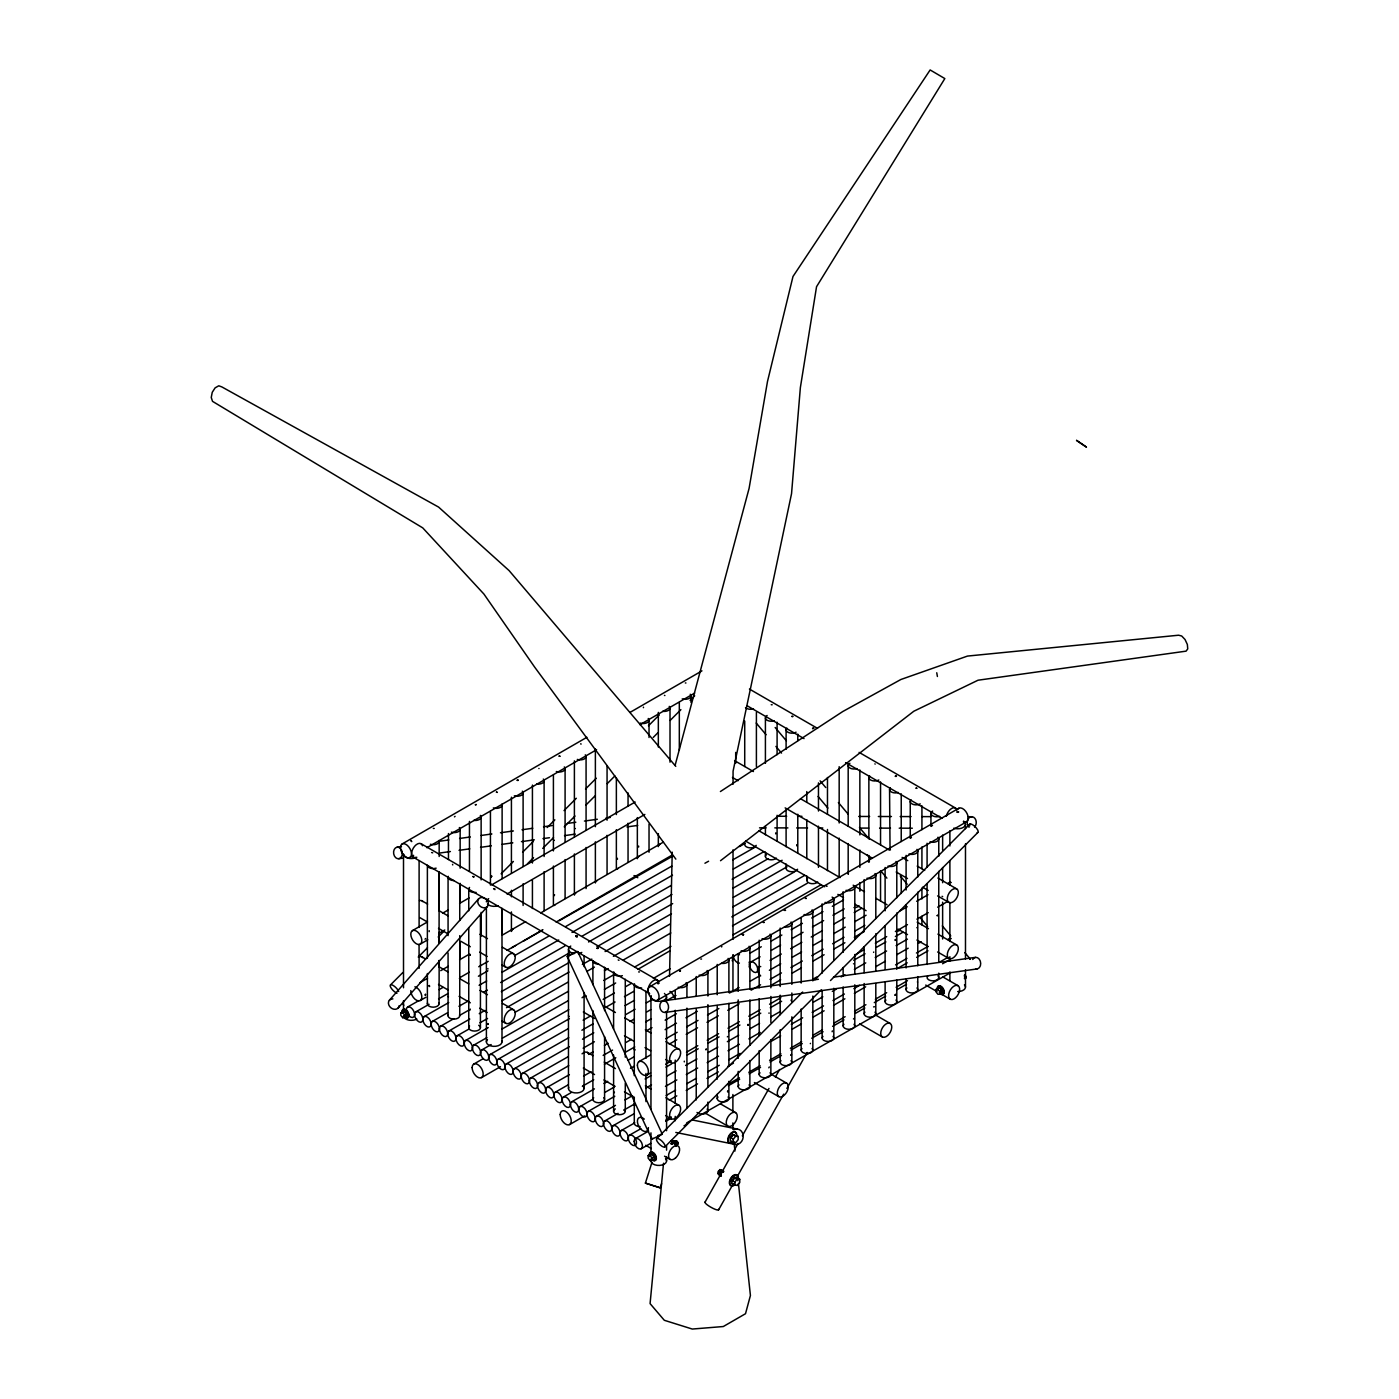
<?xml version="1.0" encoding="UTF-8"?>
<svg xmlns="http://www.w3.org/2000/svg" width="1399" height="1399" viewBox="0 0 1399 1399"><rect width="100%" height="100%" fill="white"/><g stroke="black" fill="none" stroke-linecap="round" stroke-linejoin="round"><path stroke-width="1.5" d="M732.884 1129.465L732.884 1122.907M732.884 1111.995L732.901 1094.508M732.954 991.821L732.971 954.678M732.989 939.394L733.024 849.805M733.059 784.262L733.076 771.164L791.537 493.707L800.368 387.575L816.544 286.708L944.832 78.571L930.143 69.95L792.988 276.495L767.491 381.49L749.095 488.356L675.14 765.236M669.526 976.24L672.219 852.148M663.528 1163.251L650.08 1303.606L664.315 1320.289L692.295 1329.05L723.3 1326.532L745.51 1313.713L750.424 1295.491L738.427 1183.397M425.681 938.519L425.051 939.201M425.156 995.231L425.488 994.147L425.471 995.161M491.679 876.176L491.014 877.156L491.766 876.229M554.336 840.414L554.196 840.222M554.476 895.098L553.847 895.78L554.529 894.783M575.216 828.523L575.356 828.593M617.466 859.196L617.274 858.234M638.626 847.042L638.626 846.063M664.77 993.902L664.49 993.43M684.303 1061.176L684.303 1061.876M706.023 1049.215L705.848 1049.757M727.358 1036.851L727.655 1036.519M727.567 1091.098L727.655 1091.989M727.952 1091.412L727.742 1091.22M748.413 1024.733L748.01 1025.345M769.03 1013.313L769.03 1012.928M768.82 1067.804L769.275 1066.965M791.397 1055.196L791.397 1054.321L790.767 1055.248M810.353 1043.654L810.406 1043.374M832.353 1030.906L832.125 1031.728M853.46 1018.962L854.369 1018.402M873.588 952.369L873.728 952.019M874.497 1006.738L873.588 1006.913M895.255 939.708L895.622 939.953M894.958 995.214L895.64 994.234L895.255 995.196M916.817 927.712L917.394 927.554M917.552 982.081L917.359 981.941M937.19 915.803L938.029 915.191L937.173 915.471M429.178 931.629L429.178 930.685M428.863 985.77L429.58 986.54L429.371 985.473M448.484 996.857L447.96 996.455M470.169 955.202L469.977 954.275L470.081 955.255M470.081 1010.043L470.274 1009.099M487.954 969L487.901 968.598M487.709 1023.561L487.709 1024.348M568.396 1015.814L569.131 1016.583M634.936 1050.107L634.779 1049.337M634.062 1104.248L634.464 1104.86M634.656 1104.685L634.989 1104.808M775.728 833.891L775.711 832.877M796.87 845.013L796.958 845.975L796.94 844.961M942.664 896.637L942.069 896.322M673.933 1142.721L675.665 1141.951L676.434 1144.469M674.703 1142.004L674.738 1143.053M674.965 1142.913C678.358 1137.737 676.854 1148.387 677.641 1142.214C672.692 1137.335 679.687 1146.673 676.696 1142.756M677.431 1143.63L676.521 1144.469M965.083 977.551L964.645 978.216A1.976 1.137 60 0 0 964.645 974.876M965.485 977.586L965.03 975.313M411.009 840.624L411.708 841.621L411.009 840.537M475.328 804.792L476.359 804.547L475.45 804.74M472.914 876.718L474.034 876.893M496.435 792.114L497.344 792.429L496.435 792.026M518.26 780.03L517.21 780.03M518.155 780.45L517.14 780.397M494.791 888.75L493.602 888.662L494.931 889.624M539.017 768.488L538.877 768.523M560.23 756.247L559.18 756.247M559.478 756.142L559.093 755.985M576.021 936.053L576.44 935.616M576.266 936.858L576.703 935.704M577.28 937.015L576.808 935.774M643.418 707.684L643.488 707.177M598.247 948.382L597.058 948.4L598.195 948.12M664.892 695.53L664.455 695.39M618.201 959.906L618.953 960.344M685.318 682.974L685.93 682.974M639.483 971.938L638.626 971.938M657.845 983.619L658.492 983.567M658.964 983.34L657.845 983.514M771.234 704.711L772.178 704.781M721.569 946.948L721.867 946.563M791.834 716.48L793.041 716.48L791.834 716.375M742.397 934.672L743.499 934.41M743.271 934.882L743.568 934.672M764.186 922.396L763.382 922.273M763.784 922.571L763.382 922.378M813.431 728.022L812.557 728.512L813.711 728.232M784.349 910.347L785.556 910.347L784.349 910.259M826.407 886.284L827.141 886.197M848.179 874.008L848.179 843.58M868.866 855.541L869.076 861.784M895.377 776.375L896.427 776.375M895.325 776.113L896.322 775.955M890.463 849.858L889.309 849.858M916.17 788.406L916.415 788.057M917.027 788.302L916.065 787.987M911.291 837.302L910.574 837.861L911.449 837.459M931.262 825.445L932.468 825.532L931.262 825.532M957.091 811.945L958.577 811.945L957.371 811.735M957.983 811.735L957.161 812.224M957.983 812.434L958.56 811.962M406.427 1014.782L405.08 1012.264M942.017 991.157L940.723 988.603M964.593 977.936L965.695 976.397M791.082 1000.635L791.257 999.848M853.495 963.771L853.582 963.824M963.684 821.056L963.386 821.825M661.587 1183.676L660.258 1187.838L645.394 1183.117L651.986 1162.289M732.219 960.798L733.548 956.636M634.202 1049.18L634.464 1050.054M673.776 1142.633L675.437 1142.091L676.486 1144.172A1.976 1.137 60 0 0 678.025 1143.455A1.976 1.137 60 0 0 676.504 1140.954A1.976 1.137 60 0 0 675.227 1142.109L674.895 1142.056M704.991 1202.213L738.06 1143.42M742.327 1135.848L768.978 1088.439M775.378 1077.055L779.645 1069.483M718.631 1209.803L732.499 1185.145M736.713 1177.503L739.756 1179.27L739.756 1182.505L737.325 1185.53L731.834 1183.554L731.834 1180.301L734.265 1177.276L736.713 1177.503L783.685 1094.14M786.885 1088.457L807.136 1052.433M676.364 1144.102A1.976 1.137 60 0 0 673.584 1142.616L674.965 1142.371L676.032 1143.927M965.73 977.446L964.645 978.128L965.572 977.674M653.98 1157.603L653.7 1155.557L652.074 1154.927M672.639 1143.717L671.625 1143.787L672.832 1143.613M672.744 1142.371L673.828 1140.832L675.997 1142.074L677.081 1144.889L675.997 1146.428M431.609 852.551L432.728 852.83M473.736 876.788L473.089 876.369M576.808 936.228L575.863 936.193M701.529 958.997L700.847 959.154M875.144 764.116L874.917 763.871M806.244 898.543L805.352 898.333M805.422 898.053L806.121 898.333M730.243 1137.457L732.674 1134.432L738.165 1136.408L738.165 1139.66L735.734 1142.686L730.243 1140.71L730.243 1137.457L733.303 1139.223L733.303 1142.476M733.303 1139.223L735.734 1136.198L738.165 1136.408M734.895 1185.32L734.895 1182.068L737.325 1179.042L739.756 1179.27M389.412 1000.233L478.668 898.77M398.173 1007.962L487.429 906.5A5.841 4.687 41.3 0 0 483.547 897.668A5.841 4.687 41.3 0 0 478.178 903.737A5.841 4.687 41.3 0 0 487.429 906.5M706.145 1049.617L706.355 1049.058M747.975 1024.977L748.115 1024.313M390.601 984.809L402.895 972.48M418.231 957.056L427.447 947.805M438.184 937.015L444.322 930.842M501.122 873.798L513.398 861.469M522.596 852.218L533.351 841.429M547.166 827.543L554.843 819.849M564.042 810.598L576.318 798.252M585.534 789.001L596.271 778.211M648.454 725.801L659.209 715.011M527.406 863.83L533.544 857.657M542.742 848.406L553.497 837.616M564.234 826.826L574.989 816.037M585.726 805.247L594.942 795.996M607.218 783.667L614.895 775.955M653.263 737.413L657.862 732.779M670.138 720.45L680.893 709.66M690.092 700.409L694.691 695.793M656.848 1138.524L802.659 992.048M814.935 979.72L969.944 824.011M664.717 1147.04A5.841 1.994 44.9 0 0 660.468 1139.87A5.841 1.994 44.9 0 0 657.163 1141.427A5.841 1.994 44.9 0 0 664.717 1147.04L821.265 989.793M830.481 980.542L977.814 832.527M488.024 1024.365L488.076 1023.823M720.52 860.717L913.827 711.234L978.041 680.211L1186.072 651.147L1187.751 648.874L1187.349 644.449L1185.04 639.518L1181.7 636.003L1178.588 635.216L967.478 656.079L900.886 679.494L842.775 711.531L720.398 791.537M433.358 828.435L434.215 828.435M680.439 970.679L679.494 971.116M679.827 970.819L680.439 971.081M869.426 861.714L868.377 861.959M652.773 1138.209L651.829 1139.241L662.322 1134.222L577.717 951.565L573.03 953.016L567.225 956.584L651.829 1139.241M671.782 1143.525L671.8 1143.613A1.976 1.137 60 0 0 670.803 1143.735M674.405 1142.441L673.444 1142.668L675.979 1141.094M404.731 1012.124L406.584 1013.138L406.427 1014.94M402.073 843.999L586.898 737.29M630.284 712.248L701.948 670.873M409.872 857.517L413.649 855.331M426.852 847.724L596.586 749.724M639.973 724.682L694.656 693.1M412.408 930.632L427.517 921.906M442.626 913.197L448.275 909.927M459.606 903.387L469.05 897.931M491.696 884.85L635.163 802.029M420.225 944.15L427.762 939.778M439.094 933.238L444.76 929.968M507.05 894.013L644.852 814.445M419.962 982.658L427.517 978.303M440.737 970.661L448.275 966.307M459.606 959.766L469.05 954.328M503.028 934.707L525.674 921.626M540.783 912.9L663.476 842.058M420.225 1000.53L425.891 997.26M439.094 989.635L442.871 987.449M459.869 977.639L469.295 972.2M478.738 966.744L488.181 961.305M507.05 950.393L542.917 929.688M556.137 922.063L671.293 855.576M400.813 1012.841L405.273 1011.197L407.161 1013.541L407.161 1016.041L404.591 1017.528L402.702 1017.703L400.813 1015.359L400.813 1012.841L405.273 1011.197M404.591 1017.528L404.591 1015.027L407.161 1013.541M402.702 1017.703L405.273 1016.216M473.754 1064.079L483.197 1058.641M637.979 969.28L670.051 950.76M481.571 1077.597L500.44 1066.703M653.316 978.426L670.313 968.633M649.643 986.75L958.84 808.237M657.443 1000.268L966.639 821.755M638.993 1061.596L650.325 1055.056M669.212 1044.161L676.784 1039.789M686.227 1034.333L697.559 1027.793M707.002 1022.337L718.334 1015.796M727.777 1010.34L739.109 1003.8M771.216 985.263L780.659 979.807M791.991 973.267L801.435 967.811M812.767 961.27L824.116 954.73M833.559 949.274L844.891 942.734M854.334 937.278L863.778 931.821M899.662 911.116L907.217 906.744M916.66 901.288L927.992 894.748M646.81 1075.114L650.587 1072.946M665.697 1064.219L671.363 1060.949M686.472 1052.223L697.804 1045.683M707.247 1040.226L718.579 1033.686M728.022 1028.23L739.354 1021.69M748.797 1016.234L760.129 1009.693M769.572 1004.237L780.904 997.697M813.029 979.16L816.806 976.974M854.579 955.167L864.022 949.711M875.354 943.171L886.686 936.613M896.129 931.174L907.461 924.617M916.905 919.178L928.236 912.638M937.68 907.182L947.14 901.725M569.638 1124.569L584.73 1115.86M669.212 1100.226L676.784 1095.854M686.227 1090.416L697.559 1083.858M707.002 1078.419L718.334 1071.861M727.777 1066.423L733.443 1063.153M771.216 1041.328L780.659 1035.89M791.991 1029.332L801.435 1023.893M812.767 1017.335L824.116 1010.795M833.559 1005.339L844.891 998.799M854.334 993.342L865.666 986.802M897.773 968.265L907.217 962.809M916.66 957.371L927.992 950.813M665.697 1120.284L671.363 1117.014M728.022 1084.295L739.354 1077.755M748.797 1072.299L760.129 1065.758M769.572 1060.302L780.904 1053.762M790.348 1048.306L801.697 1041.765M813.029 1035.225L822.472 1029.769M833.804 1023.229L845.136 1016.688M854.579 1011.232L865.911 1004.692M875.354 999.236L886.686 992.695M896.129 987.239L907.461 980.699M939.568 962.162L947.14 957.79M648.157 1155.644L652.616 1154L654.487 1156.326L654.487 1158.844L651.917 1160.331L650.045 1160.505L648.157 1158.162L648.157 1155.644L652.616 1154M673.828 1140.832L671.852 1141.969L674.038 1143.21L675.997 1142.074A1.976 1.137 60 0 1 676.347 1145.064A1.976 1.137 60 0 0 676.994 1143.385A1.976 1.137 60 0 0 675.332 1141.392A1.976 1.137 60 0 0 674.301 1142.651M936.053 989.425L940.495 987.781L942.384 990.125L942.384 992.625L939.813 994.112L937.925 994.287L936.053 991.943L936.053 989.425L940.495 987.781M651.917 1160.331L651.917 1157.812L654.487 1156.326M939.813 994.112L939.813 991.611L942.384 990.125M650.045 1160.505L652.616 1159.019M407.546 1007.07L418.931 1000.582M511.842 947.7L515.619 945.532M523.209 941.23L542.165 930.422M559.233 920.717L673.006 855.943M415.818 1011.844L429.091 1004.29M438.587 998.886L448.065 993.5M478.406 976.222L487.884 970.836M514.43 955.709L548.548 936.281M565.616 926.575L671.8 866.121M424.107 1016.618L448.747 1002.593M479.088 985.316L486.677 980.996M501.839 972.375L558.726 939.988M571.999 932.434L672.499 875.214M432.378 1021.41L447.54 1012.771M458.924 1006.283L468.403 1000.897M483.582 992.258L487.359 990.107M500.632 982.535L565.109 945.846M582.176 936.123L671.293 885.392M739.546 846.535L745.23 843.3M440.65 1026.184L453.923 1018.629M459.624 1015.394L469.102 1009.991M501.332 991.646L569.585 952.789M588.559 941.982L671.975 894.486M732.656 859.948L755.408 846.99M448.939 1030.958L469.784 1019.084M479.262 1013.68L484.963 1010.445M502.031 1000.74L568.379 962.949M596.831 946.773L672.674 903.597M733.338 869.041L763.679 851.781M457.211 1035.732L468.595 1029.262M479.962 1022.791L487.552 1018.472M506.508 1007.665L569.078 972.06M582.351 964.488L591.829 959.102M605.102 951.547L671.468 913.757M732.149 879.219L768.173 858.706M465.482 1040.524L488.234 1027.566M514.78 1012.456L567.872 982.22M586.828 971.431L594.418 967.111M613.374 956.321L670.261 923.935M732.831 888.313L782.128 860.263M473.614 1045.21L486.887 1037.656M502.066 1029.017L568.431 991.244M604.455 970.731L608.25 968.58M623.412 959.941L670.821 932.958M733.391 897.336L786.483 867.118M481.763 1049.915L491.154 1044.563M502.416 1038.145L568.116 1000.74M603.791 980.437L615.053 974.019M733.024 906.867L794.719 871.752M634.919 966.866L670.943 946.354M489.895 1054.601L568.746 1009.711M604.42 989.408L615.682 982.99M731.817 916.887L804.722 875.372M498.027 1059.305L569.376 1018.682M603.161 999.446L614.423 993.045M625.703 986.627L631.334 983.427M732.481 925.841L807.258 883.276M506.158 1064.009L568.116 1028.737M583.138 1020.186L590.658 1015.901M605.662 1007.35L615.053 1002.016M624.444 996.665L633.834 991.331M733.128 934.794L821.003 884.78M514.307 1068.696L568.746 1037.708M581.897 1030.224L593.159 1023.806M625.073 1005.636L634.464 1000.302M522.439 1073.4L569.376 1046.679M582.509 1039.195L593.788 1032.777M625.703 1014.607L635.076 1009.274M646.355 1002.856L651.986 999.655M530.571 1078.087L568.116 1056.717M583.138 1048.166L594.4 1041.748M630.075 1021.445L633.834 1019.311M646.968 1011.827L650.727 1009.693M665.749 1001.142L675.14 995.791M750.074 953.139L761.283 946.756M770.622 941.44L781.849 935.039M791.187 929.723L802.414 923.34M811.752 918.024L822.979 911.641M832.318 906.307L843.527 899.924M538.702 1082.791L568.746 1065.688M589.399 1053.937L593.159 1051.803M604.42 1045.385L608.18 1043.252M645.726 1021.865L651.357 1018.664M750.721 962.092L760.077 956.776M771.286 950.393L780.642 945.059M791.851 938.677L803.061 932.294M812.417 926.977L823.626 920.594M832.982 915.261L844.192 908.878M546.852 1087.495L569.376 1074.659M603.161 1055.423L612.552 1050.072M625.703 1042.605L631.334 1039.387M646.355 1030.836L651.986 1027.635M665.12 1020.151L676.382 1013.733M770.08 960.396L781.289 954.013M790.645 948.697L801.854 942.314M811.21 936.998L822.42 930.615M833.629 924.214L844.856 917.831M854.194 912.515L861.679 908.266M555.123 1092.269L568.396 1084.715M583.558 1076.076L591.147 1071.756M604.42 1064.202L615.787 1057.731M625.283 1052.328L634.761 1046.924M665.102 1029.664L676.469 1023.176M685.947 1017.79L697.332 1011.302M729.561 992.958L739.039 987.572M750.424 981.084L759.902 975.698M769.38 970.294L780.747 963.824M792.131 957.336L801.61 951.95M812.994 945.462L822.472 940.076M833.839 933.588L845.223 927.117M854.702 921.714L866.086 915.243M563.395 1097.043L570.984 1092.724M582.351 1086.254L593.736 1079.766M627.871 1060.337L633.555 1057.102M665.784 1038.757L677.168 1032.287M686.647 1026.883L698.014 1020.413M707.492 1015.009L718.876 1008.539M751.106 990.177L760.584 984.791M770.08 979.387L781.446 972.917M790.925 967.513L802.309 961.043M811.787 955.639L823.154 949.169M832.65 943.765L844.017 937.295M855.401 930.807L864.879 925.421M571.666 1101.817L594.435 1088.877M603.913 1083.473L607.708 1081.322M630.459 1068.364L634.237 1066.195M579.955 1106.609L593.228 1099.054M604.595 1092.567L614.074 1087.18M588.227 1111.383L614.773 1096.274M645.114 1078.996L650.797 1075.761M665.959 1067.122L671.66 1063.887M686.822 1055.248L698.206 1048.778M707.684 1043.374L719.051 1036.904M728.547 1031.5L739.914 1025.03M749.392 1019.626L760.776 1013.156M770.254 1007.752L781.621 1001.282M853.687 960.256L865.054 953.786M876.439 947.315L885.917 941.912M895.395 936.508L902.985 932.206M596.499 1116.157L615.473 1105.367M624.951 1099.964L632.523 1095.644M645.796 1088.09L651.497 1084.855M666.658 1076.216L676.137 1070.83M685.615 1065.426L696.999 1058.956M708.366 1052.468L717.862 1047.082M727.34 1041.678L738.707 1035.208M750.091 1028.72L759.57 1023.334M770.936 1016.846L780.432 1011.46M841.096 976.922L844.891 974.753M854.369 969.367L865.754 962.879M875.232 957.493L886.599 951.005M896.094 945.619L907.461 939.131M604.788 1120.931L618.061 1113.377M623.744 1110.141L635.111 1103.671M665.452 1086.393L676.836 1079.923M686.314 1074.519L697.681 1068.049M707.177 1062.645L718.544 1056.175M728.022 1050.771L739.406 1044.301M748.885 1038.897L760.252 1032.427M813.344 1002.209L822.839 996.805M832.318 991.401L836.112 989.25M875.914 966.587L885.41 961.183M896.776 954.713L908.161 948.225M613.059 1125.723L633.922 1113.849M666.151 1095.487L675.63 1090.101M686.996 1083.613L696.492 1078.227M707.859 1071.739L719.243 1065.269M728.722 1059.865L740.088 1053.395M791.292 1024.243L802.659 1017.773M812.154 1012.369L823.521 1005.898M833 1000.512L844.384 994.024M853.862 988.638L859.546 985.386M895.57 964.89L906.954 958.402M916.432 953.016L927.817 946.528M621.331 1130.497L634.604 1122.942M629.463 1135.184L640.847 1128.713M635.408 1138.611L648.681 1131.057M665.732 1121.351L671.433 1118.116M728.302 1085.729L739.686 1079.241M749.164 1073.855L760.549 1067.367M770.027 1061.981L781.394 1055.493M790.89 1050.107L802.257 1043.619M811.735 1038.233L823.119 1031.763M832.597 1026.359L843.964 1019.888M855.349 1013.401L864.827 1008.014M874.305 1002.611L885.689 996.14M897.056 989.653L906.535 984.266M942.576 963.754L950.148 959.434M641.214 1148.771L650.692 1143.385M950.271 972.83L686.717 1122.872A5.841 3.375 0 0 1 684.006 1125.793M704.939 863.235L708.593 861.224M580.987 744.251L580.847 743.621M452.524 864.372L452.751 864.914M742.397 934.584L743.411 934.742M895.133 940.46L895.552 939.394M657.635 1135.673L658.981 1135.114M614.423 1092.147L614.126 1092.811M674.091 1142.196L676.014 1144.085M813.658 728.249L812.714 728.564M576.545 936.456L575.758 936.123M661.202 1134.344L662.322 1134.222M674.825 1141.776L675.105 1142.388M673.409 1142.581L675.7 1143.822M397.159 847.164L401.461 846.57M440.213 841.166L448.817 839.96M459.572 838.456L470.344 836.969M481.116 835.465L491.871 833.961M500.475 832.755L513.398 830.954M522.002 829.764L532.774 828.26M543.529 826.757L552.15 825.55M567.225 823.451L575.828 822.245M584.432 821.056L597.356 819.254M605.959 818.048L610.279 817.453M398.75 858.741L403.052 858.147M439.653 853.04L450.408 851.536M459.029 850.33L469.784 848.843M480.557 847.339L491.311 845.835M502.084 844.331L512.838 842.828M521.442 841.638L534.366 839.837M542.969 838.631L549.44 837.721M564.514 835.623L575.269 834.119M626.927 826.931L637.699 825.427M663.388 1000.88L818.38 979.265M833.454 977.167L975.54 957.353M664.98 1012.456A5.841 4.354 82.1 0 0 667.515 1003.258A5.841 4.354 82.1 0 0 660.048 1004.272A5.841 4.354 82.1 0 0 664.98 1012.456L977.132 968.93M965.118 977.866L964.558 975.593M940.495 992.8L942.384 992.625M847.916 873.658L848.441 873.833M777.931 816.264L786.675 816.282M797.587 816.299L801.942 816.317M858.706 816.456L869.618 816.474M878.345 816.509L891.443 816.526M900.169 816.561L911.081 816.579M921.993 816.614L930.737 816.631M967.846 816.719L972.2 816.736M759.535 827.841L766.075 827.858M774.819 827.876L787.917 827.911M796.643 827.928L807.555 827.946M818.467 827.981L822.839 827.998M859.948 828.086L868.674 828.103M879.586 828.121L890.498 828.156M899.225 828.173L912.323 828.208M567.225 956.584L577.717 951.565M890.044 849.438L889.554 789.543M731.834 1183.554L734.265 1183.764M692.348 1119.969L737.221 1129.045M675.804 1132.438L735.647 1144.557M645.394 1183.117L660.258 1187.838M676.994 1144.207L675.21 1142.231M455.077 816.351L454.465 816.859M598.09 948.155L597.058 948.295M676.067 1141.392L677.203 1143.77M673.723 1142.738L675.052 1143.7A1.976 1.137 60 0 0 672.902 1142.511A1.976 1.137 60 0 1 674.615 1143.403L674.335 1143.158M749.427 689.06L817.506 728.372M859.108 752.382L955.569 808.08M747.293 705.848L804.023 738.602M845.626 762.63L942.087 818.31M734.615 760.671L753.431 771.548M800.49 798.707L888.942 849.788M902.128 857.395L907.776 860.647M917.184 866.086L924.704 870.44M937.89 878.047L956.706 888.907A7.799 4.512 -60 0 1 954.24 900.991A7.799 4.512 -60 0 1 947.473 897.091A7.799 4.512 -60 0 1 956.706 888.907M732.446 777.459L738.095 780.712M785.154 807.888L871.734 857.867M896.199 871.997L907.496 878.52M922.553 887.211L928.202 890.463M937.61 895.902L948.907 902.425M759.08 830.866L840.012 877.593M853.18 885.2L864.477 891.723M875.774 898.245L887.071 904.768M917.184 922.151L928.481 928.674M937.89 934.112L956.706 944.972A7.799 4.512 -60 0 1 954.24 957.056A7.799 4.512 -60 0 1 947.473 953.156A7.799 4.512 -60 0 1 956.706 944.972M745.632 841.131L824.676 886.774M837.861 894.381L843.492 897.633M854.789 904.156L866.086 910.679M898.088 929.146L907.496 934.584M916.905 940.023L928.202 946.546M937.61 951.967L948.907 958.49M942.943 976.992L958.018 985.683A7.799 4.512 -60 0 1 955.534 997.784A7.799 4.512 -60 0 1 948.784 993.885A7.799 4.512 -60 0 1 958.018 985.683M925.718 985.071L937.033 991.594M940.793 993.762L950.201 999.201M634.009 875.564L637.787 877.733M875.074 1014.747L890.149 1023.438A7.799 4.512 -60 0 1 887.666 1035.522A7.799 4.512 -60 0 1 880.915 1031.623A7.799 4.512 -60 0 1 890.149 1023.438M859.738 1023.911L882.332 1036.956M421.064 843.702L657.46 980.174M413.265 857.22L649.661 993.692A7.799 4.512 -60 0 1 648.786 992.888M771.618 1074.467L786.675 1083.176A7.799 4.512 -60 0 1 784.209 1095.26A7.799 4.512 -60 0 1 777.459 1091.36A7.799 4.512 -60 0 1 786.675 1083.176M754.393 1082.546L778.876 1096.694M421.991 900.834L427.604 904.069M438.814 910.539L448.17 915.943M479.962 934.305L487.447 938.624M502.416 947.263L513.625 953.733A7.799 4.512 -60 0 1 511.16 965.817A7.799 4.512 -60 0 1 504.392 961.917A7.799 4.512 -60 0 1 513.625 953.733M604.211 1006.038L615.438 1012.509M624.793 1017.912L634.132 1023.316M645.359 1029.786L650.972 1033.022M665.941 1041.66L679.022 1049.233A7.799 4.512 -60 0 1 676.556 1061.316A7.799 4.512 -60 0 1 669.789 1057.417A7.799 4.512 -60 0 1 679.022 1049.233M419.787 917.587L427.272 921.906M438.499 928.376L447.855 933.78M460.936 941.335L470.291 946.738M479.647 952.142L487.132 956.461M502.084 965.083L505.826 967.251M583.331 1012.002L594.54 1018.472M624.461 1035.75L633.817 1041.153M645.044 1047.624L650.657 1050.859M665.609 1059.498L671.223 1062.733M720.572 1103.933L735.647 1112.642A7.799 4.512 -60 0 1 733.163 1124.726A7.799 4.512 -60 0 1 726.413 1120.826A7.799 4.512 -60 0 1 735.647 1112.642M705.236 1113.114L727.847 1126.16M732.674 1134.432L735.734 1136.198M421.991 956.899L425.733 959.049M438.814 966.622L448.17 972.008M459.397 978.496L468.752 983.882M479.962 990.37L487.447 994.689M502.416 1003.328L513.625 1009.798A7.799 4.512 -60 0 1 511.16 1021.9A7.799 4.512 -60 0 1 504.392 1017.982A7.799 4.512 -60 0 1 513.625 1009.798M587.388 1052.38L593.001 1055.633M604.211 1062.103L615.438 1068.591M645.359 1085.851L650.972 1089.104M665.941 1097.743L679.022 1105.297A7.799 4.512 -60 0 1 676.556 1117.381A7.799 4.512 -60 0 1 669.789 1113.482A7.799 4.512 -60 0 1 679.022 1105.297M438.499 984.441L447.855 989.845M459.064 996.333L470.291 1002.803M479.647 1008.207L487.132 1012.526M502.084 1021.165L505.826 1023.316M583.331 1068.067L594.54 1074.537M603.896 1079.941L615.123 1086.411M624.461 1091.815L633.817 1097.218M665.609 1115.563L671.223 1118.815M734.265 1177.276L737.325 1179.042M731.834 1180.301L734.895 1182.068M645.691 1145.309L651.339 1148.579M664.525 1156.186L670.173 1159.439M964.506 975.208L965.555 977.289M940.688 988.971L941.667 991.087M405.395 1012.421L406.34 1013.768M676.207 1142.074L677.186 1143.403A1.976 1.137 60 0 1 676.154 1144.767M775.168 727.515L786.413 740.84M820.111 780.869L825.742 787.532M838.386 802.536L848.214 814.201M859.458 827.543L869.286 839.225M900.187 875.896L907.217 884.238M942.331 925.911L950.76 935.914M964.803 952.597L970.416 959.259M756.247 723.073L766.092 734.737M775.92 746.419L781.534 753.082M818.065 796.433L827.893 808.097M867.223 854.789L870.038 858.129M881.265 871.455L886.896 878.135M920.594 918.146L927.624 926.488M675.769 766.355L509.096 570.6L438.587 507.085L221.829 386.911L218.786 385.792L215.114 387.855L212.246 392.315L211.249 397.473L212.526 401.356L422.743 527.878L483.914 594.05L534.54 666.956L675.857 859.126M937.925 989.268L939.813 991.611M650.045 1155.487L651.917 1157.812M402.702 1012.684L404.591 1015.027M964.593 976.047L964.855 977.691M964.838 977.324L964.593 976.554A1.976 1.137 60 0 1 964.715 978.548M936.753 672.762L937.4 676.486M734.265 1144.592L734.965 1151.045M965.485 824.273L965.485 828.628M965.485 843.824L965.485 958.875M965.485 969.734L965.485 987.099M949.886 830.796L949.886 845.993M949.886 861.189L949.886 885.06M949.886 902.425L949.886 941.51M949.886 956.706L949.886 961.043M949.886 971.903L949.886 980.577M942.629 835.081L942.629 850.242M942.629 867.555L942.629 882.717M942.629 902.198L942.629 939.009M938.764 838.91L938.764 856.24M938.764 871.385L938.764 962.32M938.764 973.144L938.764 977.481M930.947 813.431L930.947 826.424M927.082 843.247L927.082 867.065M927.082 884.378L927.082 964.488M921.924 805.807L921.924 829.624M921.924 846.955L921.924 868.604M921.924 888.085L921.924 898.91M921.924 916.24L921.924 924.896M917.779 851.029L917.779 877.016M917.779 892.177L917.779 965.782M917.779 976.607L917.779 989.6M910.242 801.487L910.242 838.298M906.097 855.366L906.097 890.009M906.097 905.153L906.097 967.951M906.097 978.775L906.097 989.6M901.236 793.863L901.236 841.499M901.236 876.141L901.236 893.454M896.794 863.148L896.794 897.791M896.794 912.952L896.794 969.245M896.794 980.069L896.794 1001.719M885.112 867.485L885.112 910.784M885.112 925.928L885.112 969.245M885.112 982.22L885.112 1001.719M880.548 781.919L880.548 844.716M880.548 870.685L880.548 901.008M875.809 875.267L875.809 918.566M875.809 933.728L875.809 970.521M875.809 983.514L875.809 1013.838M868.866 777.599L868.866 838.211M864.127 879.604L864.127 931.559M864.127 946.721L864.127 972.69M864.127 983.514L864.127 1013.838M859.86 769.975L859.86 834.923M859.86 850.085L859.86 867.397M859.86 882.559L859.86 891.215M854.806 887.386L854.806 939.341M854.806 954.503L854.806 973.984M854.806 984.809L854.806 1025.939M848.179 765.638L848.179 826.267M843.125 891.705L843.125 952.334M843.125 967.496L843.125 976.152M843.125 986.977L843.125 1025.939M839.173 766.687L839.173 822.979M839.173 838.141L839.173 877.103M833.821 899.505L833.821 960.116M833.821 988.271L833.821 1038.058M827.474 777.512L827.474 814.323M827.474 829.485L827.474 870.615M822.14 903.824L822.14 973.109M822.14 990.44L822.14 1038.058M818.467 782.88L818.467 811.035M818.467 826.197L818.467 867.328M812.836 911.623L812.836 980.891M812.836 996.053L812.836 1050.177M806.786 791.554L806.786 802.379M806.786 819.692L806.786 858.671M806.786 875.984L806.786 880.321M801.155 918.111L801.155 983.06M801.155 1009.046L801.155 1050.177M797.78 734.143L797.78 740.631M797.78 814.235L797.78 853.215M791.851 923.725L791.851 984.354M791.851 993.01L791.851 1001.667M791.851 1016.828L791.851 1062.296M786.098 729.806L786.098 749.287M786.098 809.916L786.098 846.727M786.098 864.04L786.098 868.377M780.17 928.062L780.17 986.522M780.17 995.179L780.17 1014.66M780.17 1029.821L780.17 1062.296M777.092 722.199L777.092 754.673M777.092 815.285L777.092 841.271M770.866 935.844L770.866 987.816M770.866 996.473L770.866 1022.459M770.866 1039.772L770.866 1074.415M765.41 717.862L765.41 763.329M765.41 826.11L765.41 834.766M765.41 852.096L765.41 856.415M759.185 940.18L759.185 987.816M759.185 998.641L759.185 1035.435M759.185 1050.597L759.185 1074.415M756.404 712.406L756.404 766.53M749.881 947.962L749.881 989.093M749.881 999.918L749.881 1045.385M749.881 1060.547L749.881 1086.533M744.723 721.062L744.723 766.53M738.2 954.468L738.2 991.261M738.2 999.918L738.2 1058.378M738.2 1071.372L738.2 1086.533M735.699 752.417L735.699 763.242M728.896 960.081L728.896 992.556M728.896 1003.38L728.896 1066.16M728.896 1081.322L728.896 1098.652M717.215 964.418L717.215 994.724M717.215 1005.549L717.215 1079.154M717.215 1094.315L717.215 1098.652M707.911 972.2L707.911 996.018M707.911 1004.674L707.911 1086.953M707.911 1102.097L707.911 1110.754M696.23 976.519L696.23 996.018M696.23 1009.011L696.23 1099.929M691.001 695.933L691.001 702.438M686.926 984.319L686.926 997.312M686.926 1008.137L686.926 1107.728M679.319 702.438L679.319 750.056M675.245 990.807L675.245 999.463M675.245 1010.288L675.245 1047.099M675.245 1060.092L675.245 1103.391M675.245 1116.385L675.245 1120.721M670.016 708.051L670.016 762.175M666.571 996.857L666.571 1001.177M666.571 1011.967L666.571 1130.707M666.571 1145.816L666.571 1150.135M666.571 1156.606L666.571 1160.925M658.334 712.388L658.334 747.031M658.334 833.629L658.334 846.622M650.955 996.857L650.955 1109.11M650.955 1132.858L650.955 1154.455M649.031 720.17L649.031 737.483M649.031 824.098L649.031 852.236M645.971 991.191L645.971 1058.309M645.971 1073.47L645.971 1101.608M637.349 817.593L637.349 858.724M634.289 984.704L634.289 1075.639M634.289 1097.288L634.289 1123.275M628.046 792.901L628.046 805.894M628.046 823.224L628.046 862.186M625.283 979.248L625.283 1057.189M625.283 1083.176L625.283 1111.313M616.364 777.757L616.364 814.55M616.364 829.712L616.364 868.692M613.601 972.76L613.601 1029.052M613.601 1055.021L613.601 1111.313M607.061 766.057L607.061 820.181M607.061 835.325L607.061 874.305M604.578 967.304L604.578 1010.603M604.578 1036.589L604.578 1099.369M595.379 748.727L595.379 826.669M595.379 841.831L595.379 882.961M592.896 984.634L592.896 960.816A5.841 3.375 0 0 0 598.737 964.173M592.896 1010.603L592.896 1099.369M586.076 756.509L586.076 830.132M586.076 847.444L586.076 888.592M584.082 955.762L584.082 966.639M584.082 992.748L584.082 1088.457M574.394 760.846L574.394 836.619M574.394 853.95L574.394 895.08A5.841 3.375 0 0 1 576.108 892.702M568.466 949.239L568.466 1088.457M565.091 768.628L565.091 842.25M565.091 859.563L565.091 898.543M553.409 775.133L553.409 850.907M553.409 866.068L553.409 905.031M544.106 780.747L544.106 856.52M544.106 871.682L544.106 910.662M532.424 785.084L532.424 863.026M532.424 880.338L532.424 908.493M523.104 792.866L523.104 866.471M523.104 883.801L523.104 905.45M511.422 797.203L511.422 872.976M511.422 890.289L511.422 896.794M511.422 911.938L511.422 931.437A5.841 3.375 0 0 1 513.136 929.041M502.119 804.985L502.119 878.589M502.119 908.913L502.119 934.882M501.996 908.318L501.996 1041.87M490.437 811.472L490.437 885.095M486.397 908.318L486.397 1041.87M481.134 817.103L481.134 879.884M481.134 912.358L481.134 936.176M480.434 915.121L480.434 1027.688M469.452 821.423L469.452 871.227M468.752 889.134L468.752 910.784M468.752 928.097L468.752 1027.688M460.149 829.222L460.149 868.184M460.149 883.346L460.149 902.827M460.149 941.807L460.149 959.119M459.746 883.678L459.746 920.49M459.746 935.634L459.746 1015.744M448.467 833.542L448.467 859.528M448.065 877.19L448.065 935.634M448.065 952.964L448.065 1015.744M439.164 841.341L439.164 856.485M439.164 910.609L439.164 871.647L439.059 943.188M439.164 932.259L439.164 943.083M439.164 966.901L439.164 960.414L439.059 1003.8M427.377 958.332L427.377 865.247A5.841 3.375 0 0 0 436.138 868.167M427.377 973.494L427.377 1003.8M419.105 860.525L419.105 927.397M419.07 944.5A7.799 4.512 60 0 1 410.799 934.2A7.799 4.512 60 0 1 419.07 933.465A7.799 4.512 60 0 1 419.07 944.5L419.105 968.37M403.507 987.781L403.507 854.055A7.799 4.512 0 0 0 408.316 858.217A7.799 4.512 0 0 0 416.815 857.237M403.507 1000.74L403.507 1011.512M669.929 991.384A5.858 3.41 60.3 0 1 673.916 997.242M674.475 996.403A5.858 3.41 60.3 0 1 675.997 995.528M603.808 1097.69A5.841 3.375 0 0 1 598.737 1102.744A5.841 3.375 0 0 1 593.683 1097.69M582.054 1053.814A7.799 4.512 -60 0 1 588.822 1054.426M624.496 1109.634A5.841 3.375 0 0 1 622.782 1114.076A5.841 3.375 0 0 1 614.965 1113.482A5.841 3.375 0 0 1 615.298 1108.935M622.363 975.68A5.841 3.375 0 0 1 615.875 975.435A5.841 3.375 0 0 1 613.794 971.885M582.054 997.749A7.799 4.512 -60 0 1 586.251 995.966M665.522 1158.669A7.799 4.512 0 0 1 659.786 1165.402A7.799 4.512 0 0 1 651.217 1159.771M665.522 994.619A7.799 4.512 0 0 1 659.786 1001.334A7.799 4.512 0 0 1 651.217 995.703M770.08 1072.718A5.841 3.375 0 0 1 765.026 1077.79A5.841 3.375 0 0 1 759.972 1072.718M770.08 934.165A5.841 3.375 0 0 1 769.153 938.239A5.841 3.375 0 0 1 762.105 938.764M686.14 982.623A5.841 3.375 0 0 1 685.213 986.697A5.841 3.375 0 0 1 678.165 987.239M690.214 694.254A5.841 3.375 0 0 1 689.287 698.311A5.841 3.375 0 0 1 682.24 698.853M501.926 804.11A5.841 3.375 0 0 1 499.845 807.66A5.841 3.375 0 0 1 493.357 807.905M896.007 1000.023A5.841 3.375 0 0 1 890.953 1005.077A5.841 3.375 0 0 1 885.882 1000.023M896.007 861.469A5.841 3.375 0 0 1 895.08 865.526A5.841 3.375 0 0 1 888.033 866.068M749.095 1084.837A5.841 3.375 0 0 1 744.041 1089.908A5.841 3.375 0 0 1 738.987 1084.837M749.095 946.284A5.841 3.375 0 0 1 748.168 950.341A5.841 3.375 0 0 1 741.12 950.883M812.067 1048.498A5.841 3.375 0 0 1 806.996 1053.552A5.841 3.375 0 0 1 801.942 1048.498M812.067 909.927A5.841 3.375 0 0 1 811.123 914.002A5.841 3.375 0 0 1 804.075 914.544M916.992 987.904A5.841 3.375 0 0 1 911.938 992.975A5.841 3.375 0 0 1 906.867 987.904M916.992 849.35A5.841 3.375 0 0 1 916.065 853.425A5.841 3.375 0 0 1 909.018 853.95M791.065 1060.617A5.841 3.375 0 0 1 786.011 1065.671A5.841 3.375 0 0 1 780.957 1060.617M791.065 922.046A5.841 3.375 0 0 1 790.645 925.788A5.841 3.375 0 0 1 784.507 926.995M728.11 1096.956A5.841 3.375 0 0 1 723.056 1102.01A5.841 3.375 0 0 1 718.002 1096.956M728.11 958.402A5.841 3.375 0 0 1 727.69 962.127A5.841 3.375 0 0 1 721.534 963.334M707.125 1109.075A5.841 3.375 0 0 1 704.991 1113.674A5.841 3.375 0 0 1 697.017 1112.45M707.125 970.504A5.841 3.375 0 0 1 706.198 974.578A5.841 3.375 0 0 1 699.15 975.12M669.229 706.373A5.841 3.375 0 0 1 668.809 710.097A5.841 3.375 0 0 1 662.671 711.304M658.527 845.748A5.841 3.375 0 0 1 660.048 844.227M937.977 975.785A5.841 3.375 0 0 1 932.923 980.856A5.841 3.375 0 0 1 927.869 975.785M937.977 837.232A5.841 3.375 0 0 1 937.05 841.306A5.841 3.375 0 0 1 930.003 841.831M414.891 986.802A7.799 4.512 60 0 1 421.746 995.808A7.799 4.512 60 0 1 416.797 1000.407A7.799 4.512 60 0 1 410.799 990.597M854.037 1024.26A5.841 3.375 0 0 1 848.966 1029.314A5.841 3.375 0 0 1 843.912 1024.26M854.037 885.689A5.841 3.375 0 0 1 853.11 889.764A5.841 3.375 0 0 1 846.045 890.306M543.319 779.068A5.841 3.375 0 0 1 542.899 782.81A5.841 3.375 0 0 1 536.744 784M401.286 849.56A5.841 4.354 82.1 0 1 399.117 858.671A5.841 4.354 82.1 0 1 393.626 851.519A5.841 4.354 82.1 0 1 400.429 848.441M898.315 792.464A5.841 3.375 0 0 1 891.268 791.921A5.841 3.375 0 0 1 890.341 787.847M900.466 929.793A5.841 3.375 0 0 1 895.395 931.472M640.13 1126.632A5.841 3.375 0 0 1 634.481 1122.4M641.634 987.956A5.841 3.375 0 0 1 634.481 983.829M878.834 779.977A5.841 3.375 0 0 1 871.157 780.275A5.841 3.375 0 0 1 869.653 775.903M969.752 825.882A5.841 1.994 44.9 0 1 974.701 826.302A5.841 1.994 44.9 0 1 977.184 832.615M480.364 815.407A5.841 3.375 0 0 1 479.927 819.149A5.841 3.375 0 0 1 473.789 820.356M969.612 958.997A5.841 1.416 -40.1 0 1 970.154 958.997M585.289 754.83A5.841 3.375 0 0 1 584.362 758.905A5.841 3.375 0 0 1 577.315 759.43M648.244 718.474A5.841 3.375 0 0 1 647.317 722.549A5.841 3.375 0 0 1 640.27 723.091M637.542 857.867A5.841 3.375 0 0 1 639.063 856.345M833.052 1036.379A5.841 3.375 0 0 1 827.981 1041.433A5.841 3.375 0 0 1 822.927 1036.379M832.125 897.109A5.841 3.375 0 0 1 832.615 901.551A5.841 3.375 0 0 1 825.06 902.425M947.892 883.573A7.799 4.512 60 0 1 951.25 882.542M617.151 869.164A5.841 3.375 0 0 1 618.078 868.464M595.572 882.087A5.841 3.375 0 0 1 597.093 880.583M522.334 791.187A5.841 3.375 0 0 1 521.407 795.244A5.841 3.375 0 0 1 514.342 795.786M875.022 1012.142A5.841 3.375 0 0 1 869.968 1017.195A5.841 3.375 0 0 1 864.897 1012.142M875.022 873.571A5.841 3.375 0 0 1 874.095 877.645A5.841 3.375 0 0 1 867.048 878.187M564.304 766.949A5.841 3.375 0 0 1 563.377 771.024A5.841 3.375 0 0 1 556.33 771.548M554.179 905.52A5.841 3.375 0 0 1 555.106 904.821M972.725 959.469A5.841 4.354 82.1 0 1 980.279 961.078A5.841 4.354 82.1 0 1 975.977 968.877M969.07 827.264A5.841 4.529 -89.9 0 1 968.318 818.712A5.841 4.529 -89.9 0 1 974.981 818.467A5.841 4.529 -89.9 0 1 974.578 827.071M397.001 993.203A5.841 1.994 44.9 0 1 390.723 987.362A5.841 1.994 44.9 0 1 392.752 985.228A5.841 1.994 44.9 0 1 398.68 991.454M817.698 882A5.841 3.375 0 0 1 809.706 883.241A5.841 3.375 0 0 1 807.573 878.624M776.305 858.112A5.841 3.375 0 0 1 768.331 859.353A5.841 3.375 0 0 1 766.197 854.737M774.172 720.782A5.841 3.375 0 0 1 766.617 719.908A5.841 3.375 0 0 1 767.124 715.484M797.587 869.251A5.841 3.375 0 0 1 789.701 871.49A5.841 3.375 0 0 1 786.885 866.681M796.066 732.184A5.841 3.375 0 0 1 788.389 732.481A5.841 3.375 0 0 1 786.885 728.127M756.194 845.346A5.841 3.375 0 0 1 749.042 847.742A5.841 3.375 0 0 1 744.915 843.597M753.484 708.838A5.841 3.375 0 0 1 745.492 707.597M856.94 768.558A5.841 3.375 0 0 1 849.385 767.701A5.841 3.375 0 0 1 849.893 763.259M859.073 905.887A5.841 3.375 0 0 1 854.02 907.584M648.227 991.664A7.799 4.512 -60 0 1 652.126 981.608A7.799 4.512 -60 0 1 658.894 982.22M415.73 857.43A7.799 4.512 -60 0 1 413.265 848.196A7.799 4.512 -60 0 1 422.481 845.73M399.135 1005.689A5.841 4.687 41.3 0 1 393.766 1009.186A5.841 4.687 41.3 0 1 388.432 1003.38A5.841 4.687 41.3 0 1 392.892 998.886M648.419 1127.611A7.799 4.512 60 0 1 642.421 1130.497A7.799 4.512 60 0 1 637.472 1120.179A7.799 4.512 60 0 1 644.327 1119.095M947.892 939.638A7.799 4.512 60 0 1 951.25 938.607M459.362 827.526A5.841 3.375 0 0 1 458.435 831.601A5.841 3.375 0 0 1 451.387 832.143M939.708 816.351A5.841 3.375 0 0 1 932.154 815.477A5.841 3.375 0 0 1 932.643 811.053M438.971 840.467A5.841 3.375 0 0 1 436.873 844.017A5.841 3.375 0 0 1 430.402 844.262M920.227 803.865A5.841 3.375 0 0 1 912.533 804.163A5.841 3.375 0 0 1 911.029 799.791M921.154 941.737A5.841 3.375 0 0 1 917.604 943.311M416.815 1019.014A7.799 4.512 0 0 1 408.316 1019.993A7.799 4.512 0 0 1 403.507 1015.831M438.849 1002.926A5.841 3.375 0 0 1 433.218 1007.175A5.841 3.375 0 0 1 427.569 1002.926M501.734 1040.699A7.799 4.512 0 0 1 493.182 1046.33A7.799 4.512 0 0 1 487.429 1039.614M498.096 905.748A7.799 4.512 0 0 1 487.429 904.104M486.397 901.848A7.799 4.512 0 0 1 488.671 898.665M964.453 984.844A7.799 4.512 0 0 1 957.685 991.594M964.453 822.035A7.799 4.512 0 0 1 963.211 827.456A7.799 4.512 0 0 1 953.786 828.173M403.751 1005.321A7.799 4.512 -60 0 1 403.017 1002.558M937.33 989.39A4.739 2.728 60 0 1 940.268 986.243A4.739 2.728 60 0 1 943.905 992.521A4.739 2.728 60 0 1 939.691 993.482M938.012 990.317A4.739 2.728 60 0 1 940.338 985.91A4.739 2.728 60 0 1 944.203 992.625A4.739 2.728 60 0 1 939.236 992.433M964.768 975.313A1.976 1.137 60 0 1 964.506 978.286M964.523 975.453A1.976 1.137 60 0 1 964.628 978.496A1.976 1.137 60 0 0 964.611 977.149M419.508 956.671A7.799 4.512 -60 0 1 422.865 957.703M419.508 900.606A7.799 4.512 -60 0 1 422.865 901.638M946.336 816.264A7.799 4.512 -60 0 1 951.652 808.465A7.799 4.512 -60 0 1 956.986 810.108M733.356 955.465A5.858 3.41 60.3 0 1 732.132 958.158M957.965 809.042A7.799 4.512 60 0 1 967.111 813.641A7.799 4.512 60 0 1 964.173 821.965M731.799 1136.775A2.133 1.242 -60 0 1 732.534 1136.023M718.544 1209.313A7.799 1.521 29.4 0 1 711.199 1207.407A7.799 1.521 29.4 0 1 705.393 1201.968M733.111 1180.091A2.133 1.242 -60 0 1 733.741 1179.2M734.51 1178.658A2.133 1.242 -60 0 1 735.507 1178.797M735.244 1184.621A6.121 3.532 -60 0 1 729.806 1182.942A6.121 3.532 -60 0 1 735.244 1174.968A6.121 3.532 -60 0 1 737.885 1180.773M734.79 1184.358A6.121 3.532 -60 0 1 729.421 1183.502A6.121 3.532 -60 0 1 733.303 1175.422A6.121 3.532 -60 0 1 738.007 1177.678M583.033 1086.201A7.799 4.512 0 0 1 577.297 1092.916A7.799 4.512 0 0 1 568.728 1087.285M581.792 952.422A7.799 4.512 0 0 1 578.294 953.593M574.255 953.593A7.799 4.512 0 0 1 570.757 946.056M649.783 1156.728A4.739 2.728 60 0 1 652.091 1152.321A4.739 2.728 60 0 1 655.974 1159.037A4.739 2.728 60 0 1 651.007 1158.844M649.801 1155.399A4.739 2.728 60 0 1 652.738 1152.251A4.739 2.728 60 0 1 656.358 1158.529A4.739 2.728 60 0 1 652.161 1159.491M670.698 1140.78A4.739 2.728 60 0 1 675.262 1144.837M671.048 1140.587A4.739 2.728 60 0 1 675.612 1144.644M673.129 1142.388A1.976 1.137 60 0 1 675.35 1143.578M671.03 1143.595A1.976 1.137 60 0 1 672.307 1143.665M671.328 1143.613A1.976 1.137 60 0 1 673.129 1143.683M672.989 1142.581A1.976 1.137 60 0 1 674.056 1143.14M674.073 1142.773A1.976 1.137 60 0 1 675.927 1142.074M675 1142.249A1.976 1.137 60 0 1 676.259 1141.094A1.976 1.137 60 0 1 677.781 1143.578A1.976 1.137 60 0 1 676.259 1144.312M673.199 1142.528A1.976 1.137 60 0 1 675.892 1144.365M674.633 1142.983A1.976 1.137 60 0 1 675.437 1141.234A1.976 1.137 60 0 1 677.273 1143.403M733.758 1129.85A7.799 6.733 -78.6 0 1 742.397 1132.735A7.799 6.733 -78.6 0 1 740.141 1143.035A7.799 6.733 -78.6 0 1 731.117 1141.951M408.228 1013.401A4.739 2.728 60 0 1 407.704 1017.773A4.739 2.728 60 0 1 403.664 1016.041M402.108 1012.806A4.739 2.728 60 0 1 403.664 1009.361A4.739 2.728 60 0 1 407.704 1012.299M408.578 1013.208A4.739 2.728 60 0 1 408.351 1017.353A4.739 2.728 60 0 1 404.818 1016.688M402.457 1012.596A4.739 2.728 60 0 1 404.014 1009.151A4.739 2.728 60 0 1 408.053 1012.107M760.671 975.89A5.858 3.41 60.3 0 1 757.628 969.472A5.858 3.41 60.3 0 1 760.724 966.622M739.406 963.124A5.858 3.41 60.3 0 1 733.216 955.395M738.462 953.768A5.858 3.41 60.3 0 1 739.459 954.817M749.095 962.145A5.858 3.41 60.3 0 1 749.06 966.936M478.72 1025.31A5.841 3.375 0 0 1 479.07 1029.856A5.841 3.375 0 0 1 471.236 1030.451A5.841 3.375 0 0 1 469.539 1026.009M476.097 892.387A5.841 3.375 0 0 1 469.959 891.18A5.841 3.375 0 0 1 469.539 887.438M459.537 1014.87A5.841 3.375 0 0 1 453.906 1019.119A5.841 3.375 0 0 1 448.257 1014.87M453.906 880.566A5.841 3.375 0 0 1 448.257 876.316M731.66 1136.688A2.133 1.242 -60 0 1 732.394 1135.953M733.653 1141.776A6.121 3.532 -60 0 1 728.232 1140.517A6.121 3.532 -60 0 1 732.919 1132.403A6.121 3.532 -60 0 1 736.713 1136.478M732.079 1142.336A6.121 3.532 -60 0 1 727.777 1140.255A6.121 3.532 -60 0 1 731.327 1132.858A6.121 3.532 -60 0 1 736.259 1133.627M719.733 1170.124A2.133 1.242 -60 0 1 720.1 1170.036M719.628 1169.669A2.571 1.486 -60 0 1 720.083 1169.564M723.248 1171.89A2.571 1.486 -60 0 0 721.429 1171.033A2.571 1.486 -60 0 0 719.628 1173.988A2.571 1.486 -60 0 0 721.132 1175.37A2.133 1.242 -60 0 1 721.027 1173.114A2.133 1.242 -60 0 1 723.161 1171.662A2.133 1.242 -60 0 0 720.73 1172.939A2.133 1.242 -60 0 0 721.254 1175.335A2.133 1.242 -60 0 1 721.219 1173.551A2.133 1.242 -60 0 1 722.741 1171.872M721.324 1175.073A2.133 1.242 -60 0 1 720.433 1172.764A2.133 1.242 -60 0 1 723.003 1171.785M721.027 1174.898A2.133 1.242 -60 0 1 720.118 1172.589A2.133 1.242 -60 0 1 722.706 1171.61M718.229 1171.54A2.571 1.486 -60 0 1 718.999 1170.473M719.925 1169.844A2.571 1.486 -60 0 1 720.782 1169.791M718.614 1171.715A2.133 1.242 -60 0 1 721.01 1170.438M718.439 1174.321A2.571 1.486 -60 0 1 719.523 1170.438A2.571 1.486 -60 0 1 721.709 1171.575M719.82 1174.198A2.133 1.242 -60 0 1 718.579 1172.904A2.133 1.242 -60 0 1 720.328 1170.473A2.133 1.242 -60 0 1 721.569 1171.767M721.184 1175.929A2.571 1.486 -60 0 1 721.115 1172.817A2.571 1.486 -60 0 1 723.825 1171.575A2.571 1.486 -60 0 0 720.8 1172.642A2.571 1.486 -60 0 0 721.289 1175.807M720.398 1174.408A2.571 1.486 -60 0 1 718.421 1173.481A2.571 1.486 -60 0 1 720.38 1170.246A2.571 1.486 -60 0 1 722.006 1171.75M719.751 1174.461A2.133 1.242 -60 0 1 719.506 1171.593A2.133 1.242 -60 0 1 721.884 1171.488M721.307 1174.933A2.571 1.486 -60 0 1 719.331 1174.181A2.571 1.486 -60 0 1 720.957 1170.963A2.571 1.486 -60 0 1 722.933 1171.715M720.817 1174.338A2.133 1.242 -60 0 1 719.173 1173.726A2.133 1.242 -60 0 1 720.537 1171.033A2.133 1.242 -60 0 1 722.181 1171.662M720.695 1174.583A2.571 1.486 -60 0 1 718.719 1173.656A2.571 1.486 -60 0 1 720.677 1170.421A2.571 1.486 -60 0 1 722.321 1171.925M720.992 1174.758A2.571 1.486 -60 0 1 719.034 1174.006A2.571 1.486 -60 0 1 720.66 1170.788A2.571 1.486 -60 0 1 722.636 1171.54M1076.583 440.405L1086.393 447.068L1076.583 440.405M472.39 1047.903A5.858 3.41 60.3 0 0 478.58 1055.633A5.858 3.41 60.3 0 0 478.615 1047.344A5.858 3.41 60.3 0 0 472.39 1047.903M447.697 1033.651A5.858 3.41 60.3 0 0 453.888 1041.381A5.858 3.41 60.3 0 0 453.941 1033.074A5.858 3.41 60.3 0 0 447.697 1033.651M439.426 1028.877A5.858 3.41 60.3 0 0 445.599 1036.607A5.858 3.41 60.3 0 0 445.651 1028.3A5.858 3.41 60.3 0 0 439.426 1028.877M455.969 1038.425A5.858 3.41 60.3 0 0 462.16 1046.172A5.858 3.41 60.3 0 0 462.212 1037.866A5.858 3.41 60.3 0 0 455.969 1038.425M634.167 1141.304A5.858 3.41 60.3 0 0 640.357 1149.051A5.858 3.41 60.3 0 0 640.41 1140.745A5.858 3.41 60.3 0 0 634.167 1141.304M504.934 1066.685A5.858 3.41 60.3 0 0 511.107 1074.432A5.858 3.41 60.3 0 0 511.16 1066.125A5.858 3.41 60.3 0 0 504.934 1066.685M496.802 1061.998A5.858 3.41 60.3 0 0 502.975 1069.728A5.858 3.41 60.3 0 0 503.028 1061.421A5.858 3.41 60.3 0 0 496.802 1061.998M431.154 1024.085A5.858 3.41 60.3 0 0 437.327 1031.832A5.858 3.41 60.3 0 0 437.38 1023.526A5.858 3.41 60.3 0 0 431.154 1024.085M422.865 1019.311A5.858 3.41 60.3 0 0 429.056 1027.058A5.858 3.41 60.3 0 0 429.108 1018.752A5.858 3.41 60.3 0 0 422.865 1019.311M545.61 1090.171A5.858 3.41 60.3 0 0 551.801 1097.918A5.858 3.41 60.3 0 0 551.836 1089.611A5.858 3.41 60.3 0 0 545.61 1090.171M553.882 1094.962A5.858 3.41 60.3 0 0 560.072 1102.692A5.858 3.41 60.3 0 0 560.125 1094.385A5.858 3.41 60.3 0 0 553.882 1094.962M480.522 1052.608A5.858 3.41 60.3 0 0 486.712 1060.337A5.858 3.41 60.3 0 0 486.765 1052.031A5.858 3.41 60.3 0 0 480.522 1052.608M562.171 1099.736A5.858 3.41 60.3 0 0 568.344 1107.466A5.858 3.41 60.3 0 0 568.396 1099.159A5.858 3.41 60.3 0 0 562.171 1099.736M537.478 1085.484A5.858 3.41 60.3 0 0 543.651 1093.214A5.858 3.41 60.3 0 0 543.704 1084.907A5.858 3.41 60.3 0 0 537.478 1085.484M513.066 1071.389A5.858 3.41 60.3 0 0 519.256 1079.119A5.858 3.41 60.3 0 0 519.309 1070.83A5.858 3.41 60.3 0 0 513.066 1071.389M488.653 1057.294A5.858 3.41 60.3 0 0 494.844 1065.041A5.858 3.41 60.3 0 0 494.896 1056.735A5.858 3.41 60.3 0 0 488.653 1057.294M521.197 1076.093A5.858 3.41 60.3 0 0 527.388 1083.823A5.858 3.41 60.3 0 0 527.44 1075.516A5.858 3.41 60.3 0 0 521.197 1076.093M414.594 1014.537A5.858 3.41 60.3 0 0 420.784 1022.267A5.858 3.41 60.3 0 0 420.819 1013.96A5.858 3.41 60.3 0 0 414.594 1014.537M406.322 1009.763A5.858 3.41 60.3 0 0 412.495 1017.493A5.858 3.41 60.3 0 0 412.548 1009.186A5.858 3.41 60.3 0 0 406.322 1009.763M464.258 1043.199A5.858 3.41 60.3 0 0 470.431 1050.946A5.858 3.41 60.3 0 0 470.484 1042.64A5.858 3.41 60.3 0 0 464.258 1043.199M529.347 1080.78A5.858 3.41 60.3 0 0 535.52 1088.527A5.858 3.41 60.3 0 0 535.572 1080.22A5.858 3.41 60.3 0 0 529.347 1080.78M570.442 1104.511A5.858 3.41 60.3 0 0 576.615 1112.257A5.858 3.41 60.3 0 0 576.668 1103.951A5.858 3.41 60.3 0 0 570.442 1104.511M578.714 1109.285A5.858 3.41 60.3 0 0 584.904 1117.032A5.858 3.41 60.3 0 0 584.957 1108.725A5.858 3.41 60.3 0 0 578.714 1109.285M587.003 1114.076A5.858 3.41 60.3 0 0 593.176 1121.806A5.858 3.41 60.3 0 0 593.228 1113.499A5.858 3.41 60.3 0 0 587.003 1114.076M595.274 1118.85A5.858 3.41 60.3 0 0 601.448 1126.58A5.858 3.41 60.3 0 0 601.5 1118.273A5.858 3.41 60.3 0 0 595.274 1118.85M603.546 1123.624A5.858 3.41 60.3 0 0 609.737 1131.371A5.858 3.41 60.3 0 0 609.789 1123.065A5.858 3.41 60.3 0 0 603.546 1123.624M611.818 1128.398A5.858 3.41 60.3 0 0 618.008 1136.145A5.858 3.41 60.3 0 0 618.061 1127.839A5.858 3.41 60.3 0 0 611.818 1128.398M628.238 1137.877A5.858 3.41 60.3 0 0 634.412 1145.624A5.858 3.41 60.3 0 0 634.464 1137.317A5.858 3.41 60.3 0 0 628.238 1137.877M637.384 1065.181A7.799 4.512 60 0 0 645.656 1075.464A7.799 4.512 60 0 0 645.656 1064.429A7.799 4.512 60 0 0 637.384 1065.181M560.212 1114.636A7.799 4.512 60 0 0 568.484 1124.918A7.799 4.512 60 0 0 568.484 1113.884A7.799 4.512 60 0 0 560.212 1114.636M472.145 1067.647A7.799 4.512 60 0 0 480.417 1077.947A7.799 4.512 60 0 0 480.417 1066.912A7.799 4.512 60 0 0 472.145 1067.647M675.507 1158.022A7.799 4.512 -60 0 0 677.99 1145.938A7.799 4.512 -60 0 0 668.757 1154.123A7.799 4.512 -60 0 0 675.507 1158.022M400.464 847.567A7.799 4.512 60 0 0 408.735 857.867A7.799 4.512 60 0 0 408.735 846.832A7.799 4.512 60 0 0 400.464 847.567M648.017 990.317A7.799 4.512 60 0 0 656.306 1000.617A7.799 4.512 60 0 0 656.306 989.583A7.799 4.512 60 0 0 648.017 990.317M620.107 1133.19A5.858 3.41 60.3 0 0 626.28 1140.919A5.858 3.41 60.3 0 0 626.332 1132.613A5.858 3.41 60.3 0 0 620.107 1133.19M749.497 964.785A5.858 3.41 60.3 0 0 755.67 972.515A5.858 3.41 60.3 0 0 755.722 964.208A5.858 3.41 60.3 0 0 749.497 964.785"/></g></svg>
